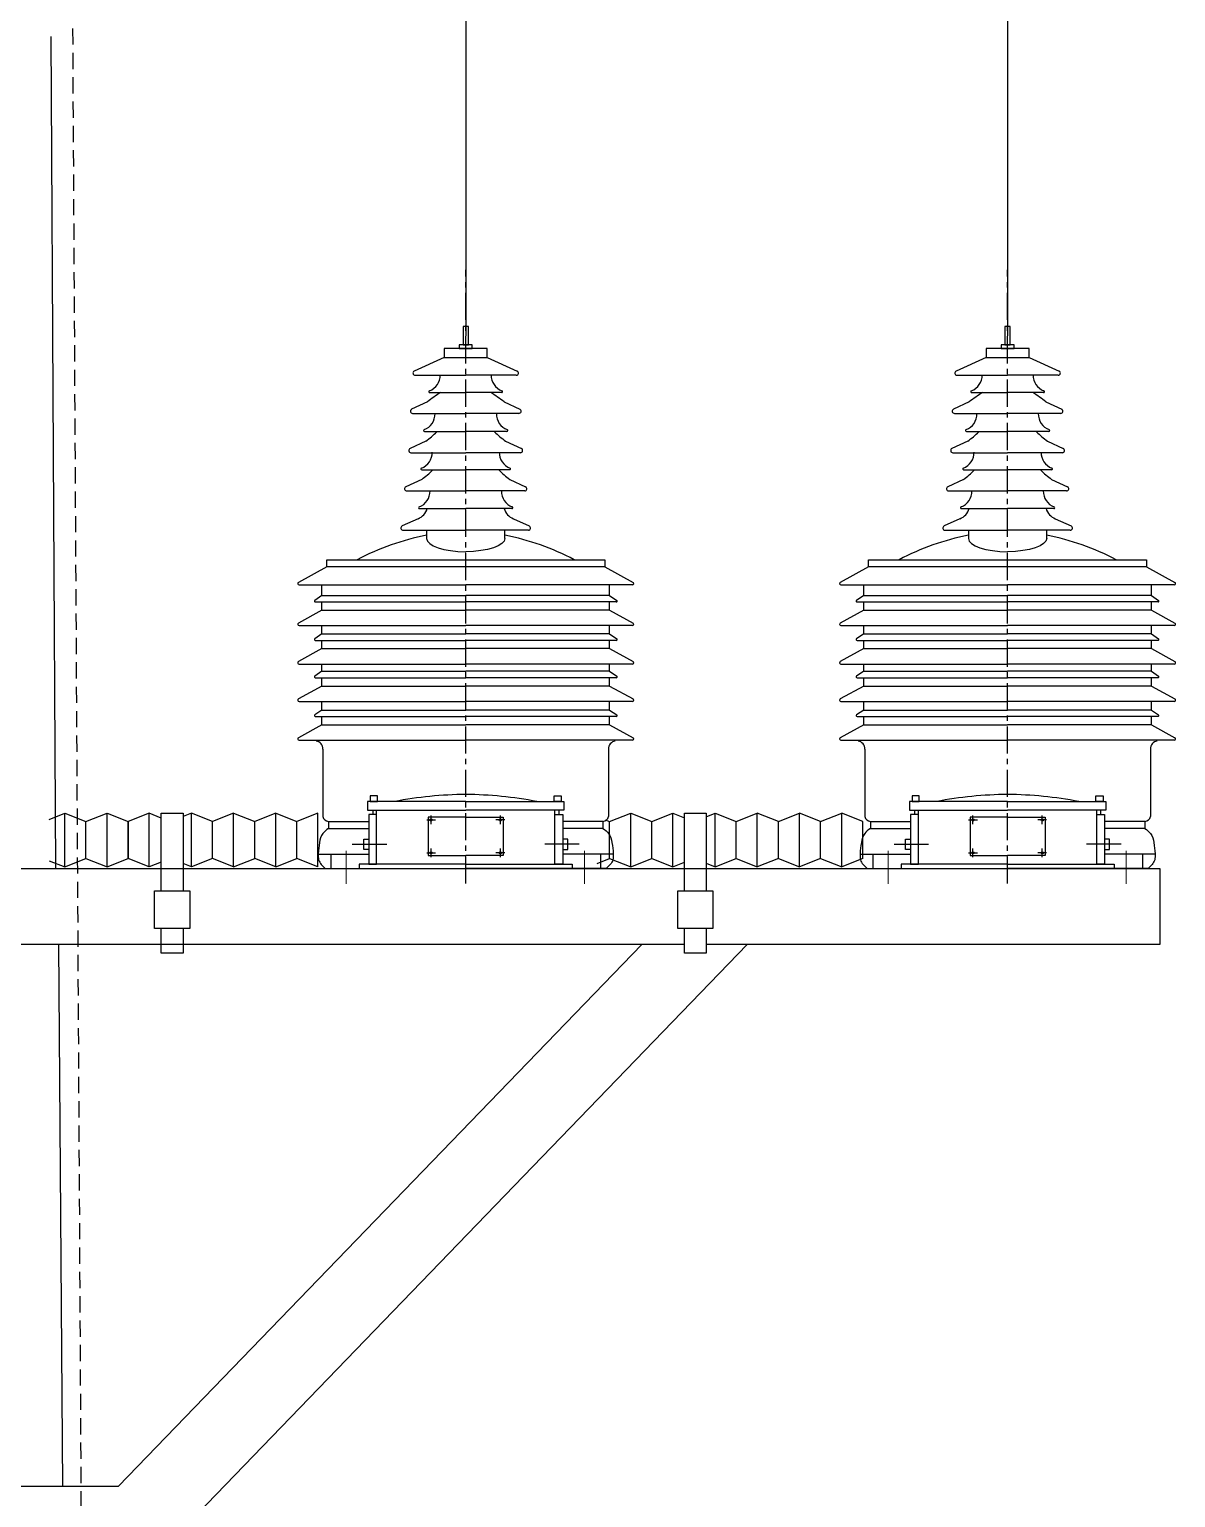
# Model space of a CAD drawing. Header units: inches. Extents: x -246336 to 136055, y -106871 to 69513.
# Drawn here: x -1649 to -591, y 63993 to 65348 of the extents above; entities that cross this region are included whole.
import ezdxf

# ---------------------------------------------------------------- set-up
doc = ezdxf.new("R2010")
doc.units = ezdxf.units.IN
doc.header["$MEASUREMENT"] = 0
doc.linetypes.add('CENTER', pattern=[2, 1.25, -0.25, 0.25, -0.25])
doc.linetypes.add('DASHED', pattern=[0.75, 0.5, -0.25])
doc.layers.add('Layer1', color=7, linetype='Continuous')
doc.layers.add('XA-TT1', color=7, linetype='Continuous')

msp = doc.modelspace()

# ---------------------------------------------------------------- linework, layer by layer
at = {"layer": 'Layer1', "color": 251, "linetype": 'CENTER', "ltscale": 20}
for p, q in [((-1246.043, 64560.142), (-1246.043, 65126.286)), ((-746.043, 64560.142), (-746.043, 65126.286))]:
    msp.add_line(p, q, dxfattribs=at)
at = {"layer": 'Layer1', "color": 8, "linetype": 'Continuous'}
for p, q in [((-1265.894, 65045.591), (-1293.54, 65033.037)), ((-1226.191, 65045.591), (-1198.545, 65033.037)), ((-765.894, 65045.591), (-793.54, 65033.037)), ((-726.191, 65045.591), (-698.545, 65033.037)), ((-1292.702, 65029.166), (-1246.043, 65029.166)), ((-1199.383, 65029.166), (-1246.043, 65029.166)), ((-792.702, 65029.166), (-746.043, 65029.166)), ((-699.383, 65029.166), (-746.043, 65029.166)), ((-1279.229, 65013.148), (-1246.043, 65013.148)), ((-1212.856, 65013.148), (-1246.043, 65013.148)), ((-779.229, 65013.148), (-746.043, 65013.148)), ((-712.856, 65013.148), (-746.043, 65013.148)), ((-1281.368, 65004.527), (-1295.958, 64997.77)), ((-1210.717, 65004.527), (-1196.127, 64997.77)), ((-781.368, 65004.527), (-795.958, 64997.77)), ((-710.717, 65004.527), (-696.127, 64997.77)), ((-1295.12, 64993.899), (-1246.043, 64993.899)), ((-1196.965, 64993.899), (-1246.043, 64993.899)), ((-795.12, 64993.899), (-746.043, 64993.899)), ((-696.965, 64993.899), (-746.043, 64993.899)), ((-1284.089, 64977.371), (-1246.043, 64977.371)), ((-1207.996, 64977.371), (-1246.043, 64977.371)), ((-784.089, 64977.371), (-746.043, 64977.371)), ((-707.996, 64977.371), (-746.043, 64977.371)), ((-1282.819, 64968.294), (-1297.409, 64961.537)), ((-1296.571, 64957.665), (-1246.043, 64957.665)), ((-1195.514, 64957.665), (-1246.043, 64957.665)), ((-1209.266, 64968.294), (-1194.676, 64961.537)), ((-782.819, 64968.294), (-797.409, 64961.537)), ((-796.571, 64957.665), (-746.043, 64957.665)), ((-695.514, 64957.665), (-746.043, 64957.665)), ((-709.266, 64968.294), (-694.676, 64961.537)), ((-1286.688, 64933.026), (-1301.277, 64926.27)), ((-1286.647, 64941.848), (-1246.043, 64941.848)), ((-1205.438, 64941.848), (-1246.043, 64941.848)), ((-1205.397, 64933.026), (-1190.808, 64926.27)), ((-786.688, 64933.026), (-801.277, 64926.27)), ((-786.647, 64941.848), (-746.043, 64941.848)), ((-705.438, 64941.848), (-746.043, 64941.848)), ((-705.397, 64933.026), (-690.808, 64926.27)), ((-1300.439, 64922.398), (-1246.043, 64922.398)), ((-1191.646, 64922.398), (-1246.043, 64922.398)), ((-800.439, 64922.398), (-746.043, 64922.398)), ((-691.646, 64922.398), (-746.043, 64922.398)), ((-1288.694, 64906.07), (-1246.043, 64906.07)), ((-1203.391, 64906.07), (-1246.043, 64906.07)), ((-788.694, 64906.07), (-746.043, 64906.07)), ((-703.391, 64906.07), (-746.043, 64906.07)), ((-1290.073, 64896.793), (-1304.662, 64890.036)), ((-1202.012, 64896.793), (-1187.423, 64890.036)), ((-790.073, 64896.793), (-804.662, 64890.036)), ((-702.012, 64896.793), (-687.423, 64890.036)), ((-1303.825, 64886.165), (-1246.043, 64886.165)), ((-1282.136, 64886.083), (-1282.136, 64878.624)), ((-1188.261, 64886.165), (-1246.043, 64886.165)), ((-1209.949, 64878.624), (-1209.949, 64886.165)), ((-803.825, 64886.165), (-746.043, 64886.165)), ((-782.136, 64886.083), (-782.136, 64878.624)), ((-688.261, 64886.165), (-746.043, 64886.165)), ((-709.949, 64878.624), (-709.949, 64886.165)), ((-1374.305, 64852.431), (-1400.454, 64838.018)), ((-1117.78, 64852.431), (-1091.631, 64838.018)), ((-874.305, 64852.431), (-900.454, 64838.018)), ((-617.78, 64852.431), (-591.631, 64838.018)), ((-1399.867, 64835.737), (-1246.043, 64835.737)), ((-1378.819, 64825.896), (-1378.819, 64835.737)), ((-1092.218, 64835.737), (-1246.043, 64835.737)), ((-1113.266, 64825.896), (-1113.266, 64835.737)), ((-899.867, 64835.737), (-746.043, 64835.737)), ((-878.819, 64825.896), (-878.819, 64835.737)), ((-592.218, 64835.737), (-746.043, 64835.737)), ((-613.266, 64825.896), (-613.266, 64835.737)), ((-1378.819, 64825.896), (-1385.385, 64821.416)), ((-1378.819, 64825.896), (-1246.043, 64825.896)), ((-1113.266, 64825.896), (-1246.043, 64825.896)), ((-1113.266, 64825.896), (-1106.7, 64821.416)), ((-878.819, 64825.896), (-885.385, 64821.416)), ((-878.819, 64825.896), (-746.043, 64825.896)), ((-613.266, 64825.896), (-746.043, 64825.896)), ((-613.266, 64825.896), (-606.7, 64821.416)), ((-1378.819, 64812.322), (-1400.454, 64800.397)), ((-1384.928, 64819.936), (-1246.043, 64819.936)), ((-1378.819, 64812.322), (-1378.819, 64819.936)), ((-1378.819, 64812.322), (-1246.043, 64812.322)), ((-1107.157, 64819.936), (-1246.043, 64819.936)), ((-1113.266, 64812.322), (-1246.043, 64812.322)), ((-1113.266, 64812.322), (-1113.266, 64819.936)), ((-1113.266, 64812.322), (-1091.631, 64800.397)), ((-878.819, 64812.322), (-900.454, 64800.397)), ((-884.928, 64819.936), (-746.043, 64819.936)), ((-878.819, 64812.322), (-878.819, 64819.936)), ((-878.819, 64812.322), (-746.043, 64812.322)), ((-607.157, 64819.936), (-746.043, 64819.936)), ((-613.266, 64812.322), (-746.043, 64812.322)), ((-613.266, 64812.322), (-613.266, 64819.936)), ((-613.266, 64812.322), (-591.631, 64800.397)), ((-1399.867, 64798.116), (-1246.043, 64798.116)), ((-1378.819, 64790.434), (-1378.819, 64798.116)), ((-1092.218, 64798.116), (-1246.043, 64798.116)), ((-1113.266, 64790.434), (-1113.266, 64798.116)), ((-899.867, 64798.116), (-746.043, 64798.116)), ((-878.819, 64790.434), (-878.819, 64798.116)), ((-592.218, 64798.116), (-746.043, 64798.116)), ((-613.266, 64790.434), (-613.266, 64798.116)), ((-1378.819, 64790.434), (-1385.385, 64785.955)), ((-1384.928, 64784.474), (-1246.043, 64784.474)), ((-1378.819, 64790.434), (-1246.043, 64790.434)), ((-1378.819, 64776.86), (-1378.819, 64784.581)), ((-1113.266, 64790.434), (-1246.043, 64790.434)), ((-1107.157, 64784.474), (-1246.043, 64784.474)), ((-1113.266, 64790.434), (-1106.7, 64785.955)), ((-1113.266, 64776.86), (-1113.266, 64784.581)), ((-878.819, 64790.434), (-885.385, 64785.955)), ((-884.928, 64784.474), (-746.043, 64784.474)), ((-878.819, 64790.434), (-746.043, 64790.434)), ((-878.819, 64776.86), (-878.819, 64784.581)), ((-613.266, 64790.434), (-746.043, 64790.434)), ((-607.157, 64784.474), (-746.043, 64784.474)), ((-613.266, 64790.434), (-606.7, 64785.955)), ((-613.266, 64776.86), (-613.266, 64784.581)), ((-1378.819, 64776.86), (-1400.454, 64764.935)), ((-1378.819, 64776.86), (-1246.043, 64776.86)), ((-1113.266, 64776.86), (-1246.043, 64776.86)), ((-1113.266, 64776.86), (-1091.631, 64764.935)), ((-878.819, 64776.86), (-900.454, 64764.935)), ((-878.819, 64776.86), (-746.043, 64776.86)), ((-613.266, 64776.86), (-746.043, 64776.86)), ((-613.266, 64776.86), (-591.631, 64764.935)), ((-1399.867, 64762.655), (-1246.043, 64762.655)), ((-1378.819, 64755.922), (-1385.385, 64751.443)), ((-1378.819, 64755.922), (-1378.819, 64762.655)), ((-1378.819, 64755.922), (-1246.043, 64755.922)), ((-1092.218, 64762.655), (-1246.043, 64762.655)), ((-1113.266, 64755.922), (-1246.043, 64755.922)), ((-1113.266, 64755.922), (-1113.266, 64762.655)), ((-1113.266, 64755.922), (-1106.7, 64751.443)), ((-899.867, 64762.655), (-746.043, 64762.655)), ((-878.819, 64755.922), (-885.385, 64751.443)), ((-878.819, 64755.922), (-878.819, 64762.655)), ((-878.819, 64755.922), (-746.043, 64755.922)), ((-592.218, 64762.655), (-746.043, 64762.655)), ((-613.266, 64755.922), (-746.043, 64755.922)), ((-613.266, 64755.922), (-613.266, 64762.655)), ((-613.266, 64755.922), (-606.7, 64751.443)), ((-1378.819, 64742.348), (-1400.454, 64730.424)), ((-1384.928, 64749.963), (-1246.043, 64749.963)), ((-1378.819, 64742.348), (-1378.819, 64750.069)), ((-1378.819, 64742.348), (-1246.043, 64742.348)), ((-1107.157, 64749.963), (-1246.043, 64749.963)), ((-1113.266, 64742.348), (-1246.043, 64742.348)), ((-1113.266, 64742.348), (-1113.266, 64750.069)), ((-1113.266, 64742.348), (-1091.631, 64730.424)), ((-878.819, 64742.348), (-900.454, 64730.424)), ((-884.928, 64749.963), (-746.043, 64749.963)), ((-878.819, 64742.348), (-878.819, 64750.069)), ((-878.819, 64742.348), (-746.043, 64742.348)), ((-607.157, 64749.963), (-746.043, 64749.963)), ((-613.266, 64742.348), (-746.043, 64742.348)), ((-613.266, 64742.348), (-613.266, 64750.069)), ((-613.266, 64742.348), (-591.631, 64730.424)), ((-1399.867, 64728.143), (-1246.043, 64728.143)), ((-1378.819, 64720.196), (-1378.819, 64728.143)), ((-1092.218, 64728.143), (-1246.043, 64728.143)), ((-1113.266, 64720.196), (-1113.266, 64728.143)), ((-899.867, 64728.143), (-746.043, 64728.143)), ((-878.819, 64720.196), (-878.819, 64728.143)), ((-592.218, 64728.143), (-746.043, 64728.143)), ((-613.266, 64720.196), (-613.266, 64728.143)), ((-1378.819, 64720.196), (-1385.385, 64715.717)), ((-1384.928, 64714.237), (-1246.043, 64714.237)), ((-1378.819, 64720.196), (-1246.043, 64720.196)), ((-1378.819, 64706.622), (-1378.819, 64714.343)), ((-1113.266, 64720.196), (-1246.043, 64720.196)), ((-1107.157, 64714.237), (-1246.043, 64714.237)), ((-1113.266, 64720.196), (-1106.7, 64715.717)), ((-1113.266, 64706.622), (-1113.266, 64714.343)), ((-878.819, 64720.196), (-885.385, 64715.717)), ((-884.928, 64714.237), (-746.043, 64714.237)), ((-878.819, 64720.196), (-746.043, 64720.196)), ((-878.819, 64706.622), (-878.819, 64714.343)), ((-613.266, 64720.196), (-746.043, 64720.196)), ((-607.157, 64714.237), (-746.043, 64714.237)), ((-613.266, 64720.196), (-606.7, 64715.717)), ((-613.266, 64706.622), (-613.266, 64714.343)), ((-1378.819, 64706.622), (-1400.454, 64694.698)), ((-1378.819, 64706.622), (-1246.043, 64706.622)), ((-1113.266, 64706.622), (-1246.043, 64706.622)), ((-1113.266, 64706.622), (-1091.631, 64694.698)), ((-878.819, 64706.622), (-900.454, 64694.698)), ((-878.819, 64706.622), (-746.043, 64706.622)), ((-613.266, 64706.622), (-746.043, 64706.622)), ((-613.266, 64706.622), (-591.631, 64694.698)), ((-1399.867, 64692.417), (-1246.043, 64692.417)), ((-1092.218, 64692.417), (-1246.043, 64692.417)), ((-899.867, 64692.417), (-746.043, 64692.417)), ((-592.218, 64692.417), (-746.043, 64692.417))]:
    msp.add_line(p, q, dxfattribs=at)
at = {"layer": 'Layer1', "color": 9, "linetype": 'Continuous'}
for p, q in [((-1377.931, 64684.128), (-1377.931, 64621.947)), ((-1114.154, 64684.128), (-1114.154, 64621.947)), ((-877.931, 64684.128), (-877.931, 64621.947)), ((-614.154, 64684.128), (-614.154, 64621.947)), ((-1372.585, 64617.37), (-1335.546, 64617.37)), ((-1372.585, 64617.37), (-1372.585, 64610.884)), ((-1331.829, 64627.864), (-1331.829, 64623.685)), ((-1328.291, 64623.685), (-1328.291, 64627.864)), ((-1282.077, 64618.799), (-1273.971, 64618.799)), ((-1278.024, 64614.746), (-1278.024, 64622.852)), ((-1210.008, 64618.799), (-1218.114, 64618.799)), ((-1214.061, 64614.746), (-1214.061, 64622.852)), ((-1163.794, 64623.685), (-1163.794, 64627.864)), ((-1160.256, 64627.864), (-1160.256, 64623.685)), ((-1119.5, 64617.37), (-1156.539, 64617.37)), ((-1119.5, 64617.37), (-1119.5, 64610.884)), ((-872.585, 64617.37), (-835.546, 64617.37)), ((-872.585, 64617.37), (-872.585, 64610.884)), ((-831.829, 64627.864), (-831.829, 64623.685)), ((-828.291, 64623.685), (-828.291, 64627.864)), ((-782.077, 64618.799), (-773.971, 64618.799)), ((-778.024, 64614.746), (-778.024, 64622.852)), ((-710.008, 64618.799), (-718.114, 64618.799)), ((-714.061, 64614.746), (-714.061, 64622.852)), ((-663.794, 64623.685), (-663.794, 64627.864)), ((-660.256, 64627.864), (-660.256, 64623.685)), ((-619.5, 64617.37), (-656.539, 64617.37)), ((-619.5, 64617.37), (-619.5, 64610.884)), ((-1372.585, 64610.884), (-1335.546, 64610.884)), ((-1119.5, 64610.884), (-1156.539, 64610.884)), ((-872.585, 64610.884), (-835.546, 64610.884)), ((-619.5, 64610.884), (-656.539, 64610.884)), ((-1350.772, 64596.335), (-1318.933, 64596.335)), ((-1278.024, 64584.378), (-1278.024, 64592.484)), ((-1214.061, 64584.378), (-1214.061, 64592.484)), ((-1141.313, 64596.335), (-1173.153, 64596.335)), ((-850.772, 64596.335), (-818.933, 64596.335)), ((-778.024, 64584.378), (-778.024, 64592.484)), ((-714.061, 64584.378), (-714.061, 64592.484)), ((-641.313, 64596.335), (-673.153, 64596.335)), ((-1382.148, 64587.233), (-1335.546, 64587.233)), ((-1370.52, 64587.233), (-1370.52, 64573.881)), ((-1282.077, 64588.431), (-1273.971, 64588.431)), ((-1210.008, 64588.431), (-1218.114, 64588.431)), ((-1109.937, 64587.233), (-1156.539, 64587.233)), ((-1121.565, 64587.233), (-1121.565, 64573.881)), ((-882.148, 64587.233), (-835.546, 64587.233)), ((-870.52, 64587.233), (-870.52, 64573.881)), ((-782.077, 64588.431), (-773.971, 64588.431)), ((-710.008, 64588.431), (-718.114, 64588.431)), ((-609.937, 64587.233), (-656.539, 64587.233)), ((-621.565, 64587.233), (-621.565, 64573.881)), ((-1375.64, 64573.881), (-1246.043, 64573.881)), ((-1116.445, 64573.881), (-1246.043, 64573.881)), ((-875.64, 64573.881), (-746.043, 64573.881)), ((-616.445, 64573.881), (-746.043, 64573.881))]:
    msp.add_line(p, q, dxfattribs=at)
at = {"layer": 'Layer1', "color": 9, "linetype": 'Continuous', "lineweight": 5}
for p, q in [((-1356.291, 64559.676), (-1356.291, 64590.232)), ((-1136.586, 64559.676), (-1136.586, 64590.232)), ((-856.291, 64559.676), (-856.291, 64590.232)), ((-636.586, 64559.676), (-636.586, 64590.232))]:
    msp.add_line(p, q, dxfattribs=at)
at = {"layer": 'Layer1', "color": 8, "linetype": 'Continuous'}
for points in [[(-1248.448, 65057.283), (-1243.637, 65057.283), (-1243.637, 65074.106), (-1248.448, 65074.106)], [(-748.448, 65057.283), (-743.637, 65057.283), (-743.637, 65074.106), (-748.448, 65074.106)], [(-1265.894, 65045.591), (-1226.191, 65045.591), (-1226.191, 65053.822), (-1265.894, 65053.822)], [(-1252.057, 65053.822), (-1240.028, 65053.822), (-1240.028, 65057.283), (-1252.057, 65057.283)], [(-765.894, 65045.591), (-726.191, 65045.591), (-726.191, 65053.822), (-765.894, 65053.822)], [(-752.057, 65053.822), (-740.028, 65053.822), (-740.028, 65057.283), (-752.057, 65057.283)], [(-1374.305, 64858.918), (-1117.78, 64858.918), (-1117.78, 64852.431), (-1374.305, 64852.431)], [(-874.305, 64858.918), (-617.78, 64858.918), (-617.78, 64852.431), (-874.305, 64852.431)]]:
    msp.add_lwpolyline(points, close=True, dxfattribs=at)
at = {"layer": 'Layer1', "color": 9, "linetype": 'Continuous'}
for points in [[(-1246.043, 64635.728), (-1336.716, 64635.728), (-1336.716, 64627.864), (-1246.043, 64627.864)], [(-1246.043, 64635.728), (-1155.369, 64635.728), (-1155.369, 64627.864), (-1246.043, 64627.864)], [(-746.043, 64635.728), (-836.716, 64635.728), (-836.716, 64627.864), (-746.043, 64627.864)], [(-746.043, 64635.728), (-655.369, 64635.728), (-655.369, 64627.864), (-746.043, 64627.864)], [(-1246.043, 64621.31), (-1280.736, 64621.31), (-1280.736, 64585.92), (-1246.043, 64585.92)], [(-1246.043, 64621.31), (-1211.349, 64621.31), (-1211.349, 64585.92), (-1246.043, 64585.92)], [(-746.043, 64621.31), (-780.736, 64621.31), (-780.736, 64585.92), (-746.043, 64585.92)], [(-746.043, 64621.31), (-711.349, 64621.31), (-711.349, 64585.92), (-746.043, 64585.92)]]:
    msp.add_lwpolyline(points, dxfattribs=at)
for points in [[(-1334.092, 64635.728), (-1327.532, 64635.728), (-1327.532, 64640.971), (-1334.092, 64640.971)], [(-1157.993, 64635.728), (-1164.553, 64635.728), (-1164.553, 64640.971), (-1157.993, 64640.971)], [(-834.092, 64635.728), (-827.532, 64635.728), (-827.532, 64640.971), (-834.092, 64640.971)], [(-657.993, 64635.728), (-664.553, 64635.728), (-664.553, 64640.971), (-657.993, 64640.971)], [(-1335.546, 64578.078), (-1328.291, 64578.078), (-1328.291, 64623.685), (-1335.546, 64623.685)], [(-1156.539, 64578.078), (-1163.794, 64578.078), (-1163.794, 64623.685), (-1156.539, 64623.685)], [(-835.546, 64578.078), (-828.291, 64578.078), (-828.291, 64623.685), (-835.546, 64623.685)], [(-656.539, 64578.078), (-663.794, 64578.078), (-663.794, 64623.685), (-656.539, 64623.685)], [(-1335.546, 64591.503), (-1340.174, 64591.503), (-1340.174, 64601.167), (-1335.546, 64601.167)], [(-1156.539, 64591.503), (-1151.911, 64591.503), (-1151.911, 64601.167), (-1156.539, 64601.167)], [(-835.546, 64591.503), (-840.174, 64591.503), (-840.174, 64601.167), (-835.546, 64601.167)], [(-656.539, 64591.503), (-651.911, 64591.503), (-651.911, 64601.167), (-656.539, 64601.167)], [(-1344.323, 64573.881), (-1246.043, 64573.881), (-1246.043, 64578.078), (-1344.323, 64578.078)], [(-1147.762, 64573.881), (-1246.043, 64573.881), (-1246.043, 64578.078), (-1147.762, 64578.078)], [(-844.323, 64573.881), (-746.043, 64573.881), (-746.043, 64578.078), (-844.323, 64578.078)], [(-647.762, 64573.881), (-746.043, 64573.881), (-746.043, 64578.078), (-647.762, 64578.078)]]:
    msp.add_lwpolyline(points, close=True, dxfattribs=at)
for centre in [(-1278.024, 64618.799), (-1214.061, 64618.799), (-778.024, 64618.799), (-714.061, 64618.799), (-1278.024, 64588.431), (-1214.061, 64588.431), (-778.024, 64588.431), (-714.061, 64588.431)]:
    msp.add_circle(centre, 0.98, dxfattribs=at)
at = {"layer": 'Layer1', "color": 8, "linetype": 'Continuous'}
for centre, radius, start, end in [((-1292.702, 65031.192), 2.026, 114.423173, 270), ((-1285.075, 65029.283), 15.59, 290.882538, 0.710948), ((-1207.01, 65029.283), 15.59, 179.289052, 249.117462), ((-1199.383, 65031.192), 2.026, 270, 65.576827), ((-792.702, 65031.192), 2.026, 114.423173, 270), ((-785.075, 65029.283), 15.59, 290.882538, 0.710948), ((-707.01, 65029.283), 15.59, 179.289052, 249.117462), ((-699.383, 65031.192), 2.026, 270, 65.576827), ((-1208.647, 64916.178), 114.429, 121.996739, 129.458664), ((-1279.229, 65013.959), 0.811, 110.882538, 270), ((-1283.438, 64916.178), 114.429, 50.541336, 58.003261), ((-1212.856, 65013.959), 0.811, 270, 69.117462), ((-708.647, 64916.178), 114.429, 121.996739, 129.458664), ((-779.229, 65013.959), 0.811, 110.882538, 270), ((-783.438, 64916.178), 114.429, 50.541336, 58.003261), ((-712.856, 65013.959), 0.811, 270, 69.117462), ((-1295.12, 64995.925), 2.026, 114.423173, 270), ((-1196.965, 64995.925), 2.026, 270, 65.576827), ((-795.12, 64995.925), 2.026, 114.423173, 270), ((-696.965, 64995.925), 2.026, 270, 65.576827), ((-1289.935, 64993.505), 15.59, 290.882538, 0.710948), ((-1202.15, 64993.505), 15.59, 179.289052, 249.117462), ((-789.935, 64993.505), 15.59, 290.882538, 0.710948), ((-702.15, 64993.505), 15.59, 179.289052, 249.117462), ((-1284.089, 64978.181), 0.811, 110.882538, 270), ((-1335.39, 65039.962), 88.882, 306.26073, 314.887279), ((-1156.695, 65039.962), 88.882, 225.112721, 233.73927), ((-1207.996, 64978.181), 0.811, 270, 69.117462), ((-784.089, 64978.181), 0.811, 110.882538, 270), ((-835.39, 65039.962), 88.882, 306.26073, 314.887279), ((-656.695, 65039.962), 88.882, 225.112721, 233.73927), ((-707.996, 64978.181), 0.811, 270, 69.117462), ((-1296.571, 64959.692), 2.026, 114.423173, 270), ((-1292.493, 64957.982), 15.59, 290.882538, 0.710948), ((-1199.592, 64957.982), 15.59, 179.289052, 249.117462), ((-1195.514, 64959.692), 2.026, 270, 65.576827), ((-796.571, 64959.692), 2.026, 114.423173, 270), ((-792.493, 64957.982), 15.59, 290.882538, 0.710948), ((-699.592, 64957.982), 15.59, 179.289052, 249.117462), ((-695.514, 64959.692), 2.026, 270, 65.576827), ((-1286.647, 64942.659), 0.811, 110.882538, 270), ((-1205.438, 64942.659), 0.811, 270, 69.117462), ((-786.647, 64942.659), 0.811, 110.882538, 270), ((-705.438, 64942.659), 0.811, 270, 69.117462), ((-1339.258, 65004.695), 88.882, 306.26073, 314.887279), ((-1152.827, 65004.695), 88.882, 225.112721, 233.73927), ((-839.258, 65004.695), 88.882, 306.26073, 314.887279), ((-652.827, 65004.695), 88.882, 225.112721, 233.73927), ((-1300.439, 64924.424), 2.026, 114.423173, 270), ((-1294.54, 64922.205), 15.59, 290.882538, 0.710948), ((-1197.545, 64922.205), 15.59, 179.289052, 249.117462), ((-1191.646, 64924.424), 2.026, 270, 65.576827), ((-800.439, 64924.424), 2.026, 114.423173, 270), ((-794.54, 64922.205), 15.59, 290.882538, 0.710948), ((-697.545, 64922.205), 15.59, 179.289052, 249.117462), ((-691.646, 64924.424), 2.026, 270, 65.576827), ((-1294.975, 64909.929), 14.021, 290.466014, 344.025019), ((-1288.694, 64906.881), 0.811, 110.882538, 270), ((-1197.11, 64909.929), 14.021, 195.974981, 249.533986), ((-1203.391, 64906.881), 0.811, 270, 69.117462), ((-794.975, 64909.929), 14.021, 290.466014, 344.025019), ((-788.694, 64906.881), 0.811, 110.882538, 270), ((-697.11, 64909.929), 14.021, 195.974981, 249.533986), ((-703.391, 64906.881), 0.811, 270, 69.117462), ((-1303.825, 64888.191), 2.026, 114.423173, 270), ((-1188.261, 64888.191), 2.026, 270, 65.576827), ((-803.825, 64888.191), 2.026, 114.423173, 270), ((-688.261, 64888.191), 2.026, 270, 65.576827), ((-1236.499, 64649.972), 235.975, 101.151104, 117.691913), ((-1255.586, 64649.972), 235.975, 62.308087, 78.848896), ((-736.499, 64649.972), 235.975, 101.151104, 117.691913), ((-755.586, 64649.972), 235.975, 62.308087, 78.848896), ((-1399.867, 64836.953), 1.216, 118.863239, 270), ((-1092.218, 64836.953), 1.216, 270, 61.136761), ((-899.867, 64836.953), 1.216, 118.863239, 270), ((-592.218, 64836.953), 1.216, 270, 61.136761), ((-1384.928, 64820.747), 0.811, 124.30449, 270), ((-1107.157, 64820.747), 0.811, 270, 55.69551), ((-884.928, 64820.747), 0.811, 124.30449, 270), ((-607.157, 64820.747), 0.811, 270, 55.69551), ((-1399.867, 64799.332), 1.216, 118.863239, 270), ((-1092.218, 64799.332), 1.216, 270, 61.136761), ((-899.867, 64799.332), 1.216, 118.863239, 270), ((-592.218, 64799.332), 1.216, 270, 61.136761), ((-1384.928, 64785.285), 0.811, 124.30449, 270), ((-1107.157, 64785.285), 0.811, 270, 55.69551), ((-884.928, 64785.285), 0.811, 124.30449, 270), ((-607.157, 64785.285), 0.811, 270, 55.69551), ((-1399.867, 64763.871), 1.216, 118.863239, 270), ((-1092.218, 64763.871), 1.216, 270, 61.136761), ((-899.867, 64763.871), 1.216, 118.863239, 270), ((-592.218, 64763.871), 1.216, 270, 61.136761), ((-1384.928, 64750.773), 0.811, 124.30449, 270), ((-1107.157, 64750.773), 0.811, 270, 55.69551), ((-884.928, 64750.773), 0.811, 124.30449, 270), ((-607.157, 64750.773), 0.811, 270, 55.69551), ((-1399.867, 64729.359), 1.216, 118.863239, 270), ((-1092.218, 64729.359), 1.216, 270, 61.136761), ((-899.867, 64729.359), 1.216, 118.863239, 270), ((-592.218, 64729.359), 1.216, 270, 61.136761), ((-1384.928, 64715.047), 0.811, 124.30449, 270), ((-1107.157, 64715.047), 0.811, 270, 55.69551), ((-884.928, 64715.047), 0.811, 124.30449, 270), ((-607.157, 64715.047), 0.811, 270, 55.69551), ((-1399.867, 64693.633), 1.216, 118.863239, 270), ((-1092.218, 64693.633), 1.216, 270, 61.136761), ((-899.867, 64693.633), 1.216, 118.863239, 270), ((-592.218, 64693.633), 1.216, 270, 61.136761)]:
    msp.add_arc(centre, radius, start, end, dxfattribs=at)
at = {"layer": 'Layer1', "color": 7, "linetype": 'Continuous'}
for centre, start, end in [((-1384.578, 64684.795), 354.265697, 85.382765), ((-1107.507, 64684.795), 94.617235, 185.734303), ((-884.578, 64684.795), 354.265697, 85.382765), ((-607.507, 64684.795), 94.617235, 185.734303)]:
    msp.add_arc(centre, 6.681, start, end, dxfattribs=at)
at = {"layer": 'Layer1', "color": 9, "linetype": 'Continuous'}
for centre, radius, start, end in [((-1243.125, 64279.459), 362.826, 90.460672, 100.90858), ((-1248.96, 64279.459), 362.826, 79.09142, 89.539328), ((-743.125, 64279.459), 362.826, 90.460672, 100.90858), ((-748.96, 64279.459), 362.826, 79.09142, 89.539328), ((-1371.868, 64623.617), 6.288, 195.398256, 263.453733), ((-1120.217, 64623.617), 6.288, 276.546267, 344.601744), ((-871.868, 64623.617), 6.288, 195.398256, 263.453733), ((-620.217, 64623.617), 6.288, 276.546267, 344.601744)]:
    msp.add_arc(centre, radius, start, end, dxfattribs=at)
at = {"layer": 'Layer1', "color": 8, "linetype": 'Continuous'}
for centre in [(-1246.043, 64878.624), (-746.043, 64878.624)]:
    msp.add_ellipse(centre, major_axis=(-36.093, 0), ratio=0.34130467, start_param=6.28318531, end_param=7.85398163, dxfattribs=at)
at = {"layer": 'Layer1', "color": 8, "linetype": 'Continuous', "extrusion": (0, 0, -1)}
for centre in [(-1246.043, 64878.624), (-746.043, 64878.624)]:
    msp.add_ellipse(centre, major_axis=(36.093, 0), ratio=0.34130467, start_param=6.28318531, end_param=7.85398163, dxfattribs=at)
at = {"layer": 'Layer1', "color": 9, "linetype": 'Continuous'}
for points in [[(-1372.585, 64610.884), (-1377.931, 64606.307), (-1380.986, 64597.914), (-1382.131, 64587.614), (-1381.749, 64581.892), (-1375.64, 64573.881)], [(-1119.5, 64610.884), (-1114.154, 64606.307), (-1111.1, 64597.914), (-1109.954, 64587.614), (-1110.336, 64581.892), (-1116.445, 64573.881)], [(-872.585, 64610.884), (-877.931, 64606.307), (-880.986, 64597.914), (-882.131, 64587.614), (-881.749, 64581.892), (-875.64, 64573.881)], [(-619.5, 64610.884), (-614.154, 64606.307), (-611.1, 64597.914), (-609.954, 64587.614), (-610.336, 64581.892), (-616.445, 64573.881)]]:
    msp.add_spline(points, degree=3, dxfattribs=at)
at = {"layer": 'XA-TT1', "color": 2}
for p, q in [((-1246.043, 65682.315), (-1246.043, 65065.499)), ((-746.043, 65682.315), (-746.043, 65065.499))]:
    msp.add_line(p, q, dxfattribs=at)
at = {"layer": 'XA-TT1', "color": 251}
for p, q in [((-1630.538, 64619.117), (-1615.928, 64624.918)), ((-1615.928, 64624.918), (-1596.466, 64617.19)), ((-1615.928, 64575.462), (-1615.928, 64624.918)), ((-1596.466, 64617.19), (-1577.003, 64624.918)), ((-1596.466, 64583.19), (-1596.466, 64617.19)), ((-1577.003, 64624.918), (-1557.541, 64617.19)), ((-1577.003, 64575.462), (-1577.003, 64624.918)), ((-1538.079, 64624.918), (-1557.541, 64617.19)), ((-1557.541, 64583.19), (-1557.541, 64617.19)), ((-1557.541, 64617.19), (-1557.541, 64583.19)), ((-1526.917, 64620.486), (-1538.079, 64624.918)), ((-1538.079, 64575.462), (-1538.079, 64624.918)), ((-1499.155, 64624.918), (-1506.917, 64621.836)), ((-1479.693, 64617.19), (-1499.155, 64624.918)), ((-1499.155, 64575.462), (-1499.155, 64624.918)), ((-1460.231, 64624.918), (-1479.693, 64617.19)), ((-1479.693, 64583.19), (-1479.693, 64617.19)), ((-1479.693, 64583.19), (-1479.693, 64617.19)), ((-1479.693, 64583.19), (-1479.693, 64617.19)), ((-1460.231, 64575.462), (-1460.231, 64624.918)), ((-1460.231, 64624.918), (-1440.769, 64617.19)), ((-1421.307, 64624.918), (-1440.769, 64617.19)), ((-1440.769, 64583.19), (-1440.769, 64617.19)), ((-1421.307, 64624.918), (-1401.845, 64617.19)), ((-1421.307, 64575.462), (-1421.307, 64624.918)), ((-1382.383, 64624.918), (-1401.845, 64617.19)), ((-1401.845, 64583.19), (-1401.845, 64617.19)), ((-1382.383, 64575.462), (-1382.383, 64624.918)), ((-1117.273, 64618.792), (-1113.238, 64617.19)), ((-1113.238, 64617.19), (-1093.776, 64624.918)), ((-1113.238, 64583.19), (-1113.238, 64617.19)), ((-1093.776, 64624.918), (-1074.314, 64617.19)), ((-1093.776, 64575.462), (-1093.776, 64624.918)), ((-1074.314, 64617.19), (-1054.852, 64624.918)), ((-1074.314, 64583.19), (-1074.314, 64617.19)), ((-1054.852, 64624.918), (-1044.222, 64620.697)), ((-1054.852, 64575.462), (-1054.852, 64624.918)), ((-1024.222, 64621.625), (-1015.928, 64624.918)), ((-1015.928, 64575.462), (-1015.928, 64624.918)), ((-1015.928, 64624.918), (-996.466, 64617.19)), ((-996.466, 64617.19), (-977.003, 64624.918)), ((-996.466, 64583.19), (-996.466, 64617.19)), ((-977.003, 64575.462), (-977.003, 64624.918)), ((-977.003, 64575.462), (-977.003, 64624.918)), ((-957.541, 64617.19), (-977.003, 64624.918)), ((-957.541, 64617.19), (-938.079, 64624.918)), ((-957.541, 64583.19), (-957.541, 64617.19)), ((-918.617, 64617.19), (-938.079, 64624.918)), ((-938.079, 64575.462), (-938.079, 64624.918)), ((-938.079, 64575.462), (-938.079, 64624.918)), ((-918.617, 64617.19), (-899.155, 64624.918)), ((-918.617, 64583.19), (-918.617, 64617.19)), ((-879.693, 64617.19), (-899.155, 64624.918)), ((-899.155, 64575.462), (-899.155, 64624.918)), ((-899.155, 64575.462), (-899.155, 64624.918)), ((-879.693, 64583.19), (-879.693, 64617.19)), ((-1630.288, 64581.165), (-1615.928, 64575.462)), ((-1615.928, 64575.462), (-1596.466, 64583.19)), ((-1596.466, 64583.19), (-1577.003, 64575.462)), ((-1577.003, 64575.462), (-1557.541, 64583.19)), ((-1538.079, 64575.462), (-1557.541, 64583.19)), ((-1526.917, 64579.894), (-1538.079, 64575.462)), ((-1499.155, 64575.462), (-1506.917, 64578.544)), ((-1479.693, 64583.19), (-1499.155, 64575.462)), ((-1460.231, 64575.462), (-1479.693, 64583.19)), ((-1460.231, 64575.462), (-1440.769, 64583.19)), ((-1421.307, 64575.462), (-1440.769, 64583.19)), ((-1421.307, 64575.462), (-1401.845, 64583.19)), ((-1382.383, 64575.462), (-1401.845, 64583.19)), ((-1124.752, 64578.618), (-1113.238, 64583.19)), ((-1113.238, 64583.19), (-1093.776, 64575.462)), ((-1093.776, 64575.462), (-1074.314, 64583.19)), ((-1074.314, 64583.19), (-1054.852, 64575.462)), ((-1054.852, 64575.462), (-1044.222, 64579.683)), ((-1024.222, 64578.755), (-1015.928, 64575.462)), ((-1015.928, 64575.462), (-996.466, 64583.19)), ((-996.466, 64583.19), (-977.003, 64575.462)), ((-957.541, 64583.19), (-977.003, 64575.462)), ((-957.541, 64583.19), (-938.079, 64575.462)), ((-918.617, 64583.19), (-938.079, 64575.462)), ((-918.617, 64583.19), (-899.155, 64575.462)), ((-879.693, 64583.19), (-899.155, 64575.462))]:
    msp.add_line(p, q, dxfattribs=at)
at = {"layer": 'XA-TT1'}
msp.add_line((-605.728, 64573.881), (-605.728, 64503.881), dxfattribs=at)
at = {"layer": 'XA-TT1', "color": 2, "linetype": 'DASHED', "ltscale": 30, "flags": 128}
msp.add_lwpolyline([(-2241.121, 68106.131, 0.57921701), (-2184.231, 68028.785), (-1979.59, 68028.785), (-1719.707, 68028.785, -0.3643918), (-1623.374, 67908.877), (-1568.522, 58270.814)], format="xyb", dxfattribs=at)
at = {"layer": 'XA-TT1', "flags": 128}
for points in [[(-1628.945, 65341.639), (-1624.662, 64573.881)], [(-986.336, 64503.881), (-1536.748, 63933.874), (-1929.835, 63933.874), (-1929.835, 64003.874), (-1566.463, 64003.874), (-1083.644, 64503.881)], [(-1621.874, 64503.881), (-1618.218, 64003.874)]]:
    msp.add_lwpolyline(points, dxfattribs=at)
at = {"layer": 'XA-TT1'}
for points in [[(-1526.917, 64553.479), (-1526.917, 64625.12), (-1506.917, 64625.12), (-1506.917, 64553.479)], [(-1044.222, 64553.479), (-1044.222, 64625.12), (-1024.222, 64625.12), (-1024.222, 64553.479)], [(-1506.917, 64518.58), (-1506.917, 64495.766), (-1526.917, 64495.766), (-1526.917, 64518.58)], [(-1024.222, 64518.58), (-1024.222, 64495.766), (-1044.222, 64495.766), (-1044.222, 64518.58)]]:
    msp.add_lwpolyline(points, dxfattribs=at)
at = {"layer": 'XA-TT1', "color": 7, "flags": 128}
for points in [[(-2405.213, 64573.881), (-605.728, 64573.881)], [(-1044.222, 64503.881), (-2405.213, 64503.881)], [(-605.728, 64503.881), (-1024.222, 64503.881)]]:
    msp.add_lwpolyline(points, dxfattribs=at)
at = {"layer": 'XA-TT1'}
for points in [[(-1533.143, 64518.58), (-1533.143, 64553.479), (-1500.768, 64553.479), (-1500.768, 64518.58)], [(-1050.448, 64518.58), (-1050.448, 64553.479), (-1018.073, 64553.479), (-1018.073, 64518.58)]]:
    msp.add_lwpolyline(points, close=True, dxfattribs=at)

doc.saveas('drawing.dxf')
